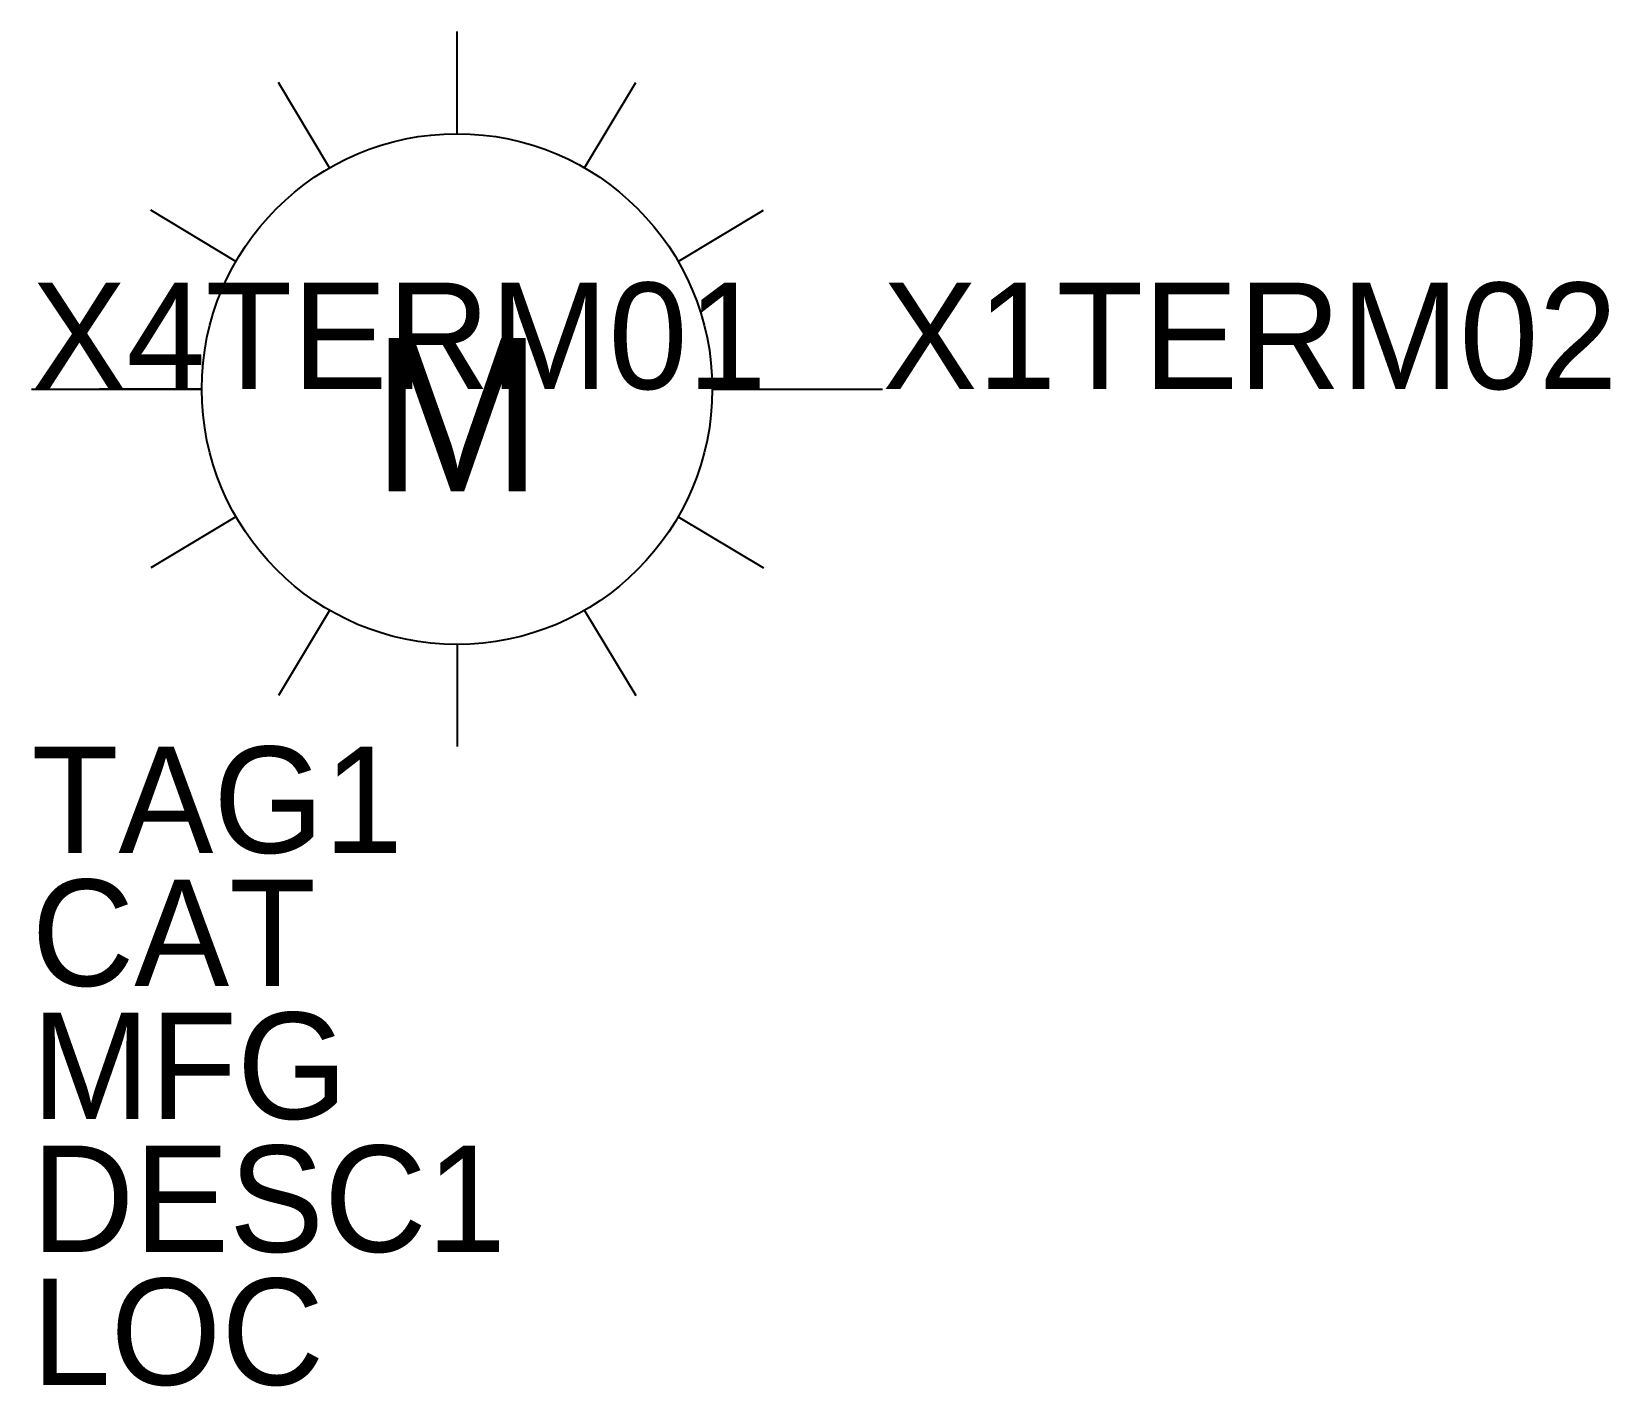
# Model space of a CAD drawing. Extents: x -0.5 to 1.36, y -1.17 to 0.42.
import ezdxf

# ---------------------------------------------------------------- set-up
doc = ezdxf.new("R2010")
doc.units = 0
doc.layers.get('0').update_dxf_attribs({"linetype": 'CONTINUOUS'})

msp = doc.modelspace()

# ---------------------------------------------------------------- linework, layer by layer
for p, q in [((0, 0.3), (0, 0.42)), ((-0.15, 0.26), (-0.21, 0.36)), ((0.15, 0.26), (0.21, 0.36)), ((-0.26, 0.15), (-0.36, 0.21)), ((0.26, 0.15), (0.36, 0.21)), ((-0.5, 0), (-0.3, 0)), ((-0.3, 0), (-0.42, 0)), ((0.3, 0), (0.5, 0)), ((0.3, 0), (0.42, 0)), ((-0.26, -0.15), (-0.36, -0.21)), ((0.26, -0.15), (0.36, -0.21)), ((-0.15, -0.26), (-0.21, -0.36)), ((0.15, -0.26), (0.21, -0.36)), ((0, -0.3), (0, -0.42))]:
    msp.add_line(p, q)
msp.add_circle((0, 0), 0.3)

# ---------------------------------------------------------------- texts
at = {"flags": 1}
for tag, p in [('X4TERM01', (-0.5, 0)), ('X1TERM02', (0.5, 0))]:
    msp.add_attdef(tag, p, '', height=0.125, dxfattribs=at)
for tag, p in [('TAG1', (-0.5, -0.545)), ('CAT', (-0.5, -0.70125)), ('MFG', (-0.5, -0.8575)), ('DESC1', (-0.5, -1.01375)), ('LOC', (-0.5, -1.17))]:
    msp.add_attdef(tag, p, '', height=0.125)
at = {"layer": '0.0'}
msp.add_text('M', height=0.18, dxfattribs=at).set_placement((-0.1, -0.12))

doc.saveas('drawing.dxf')
